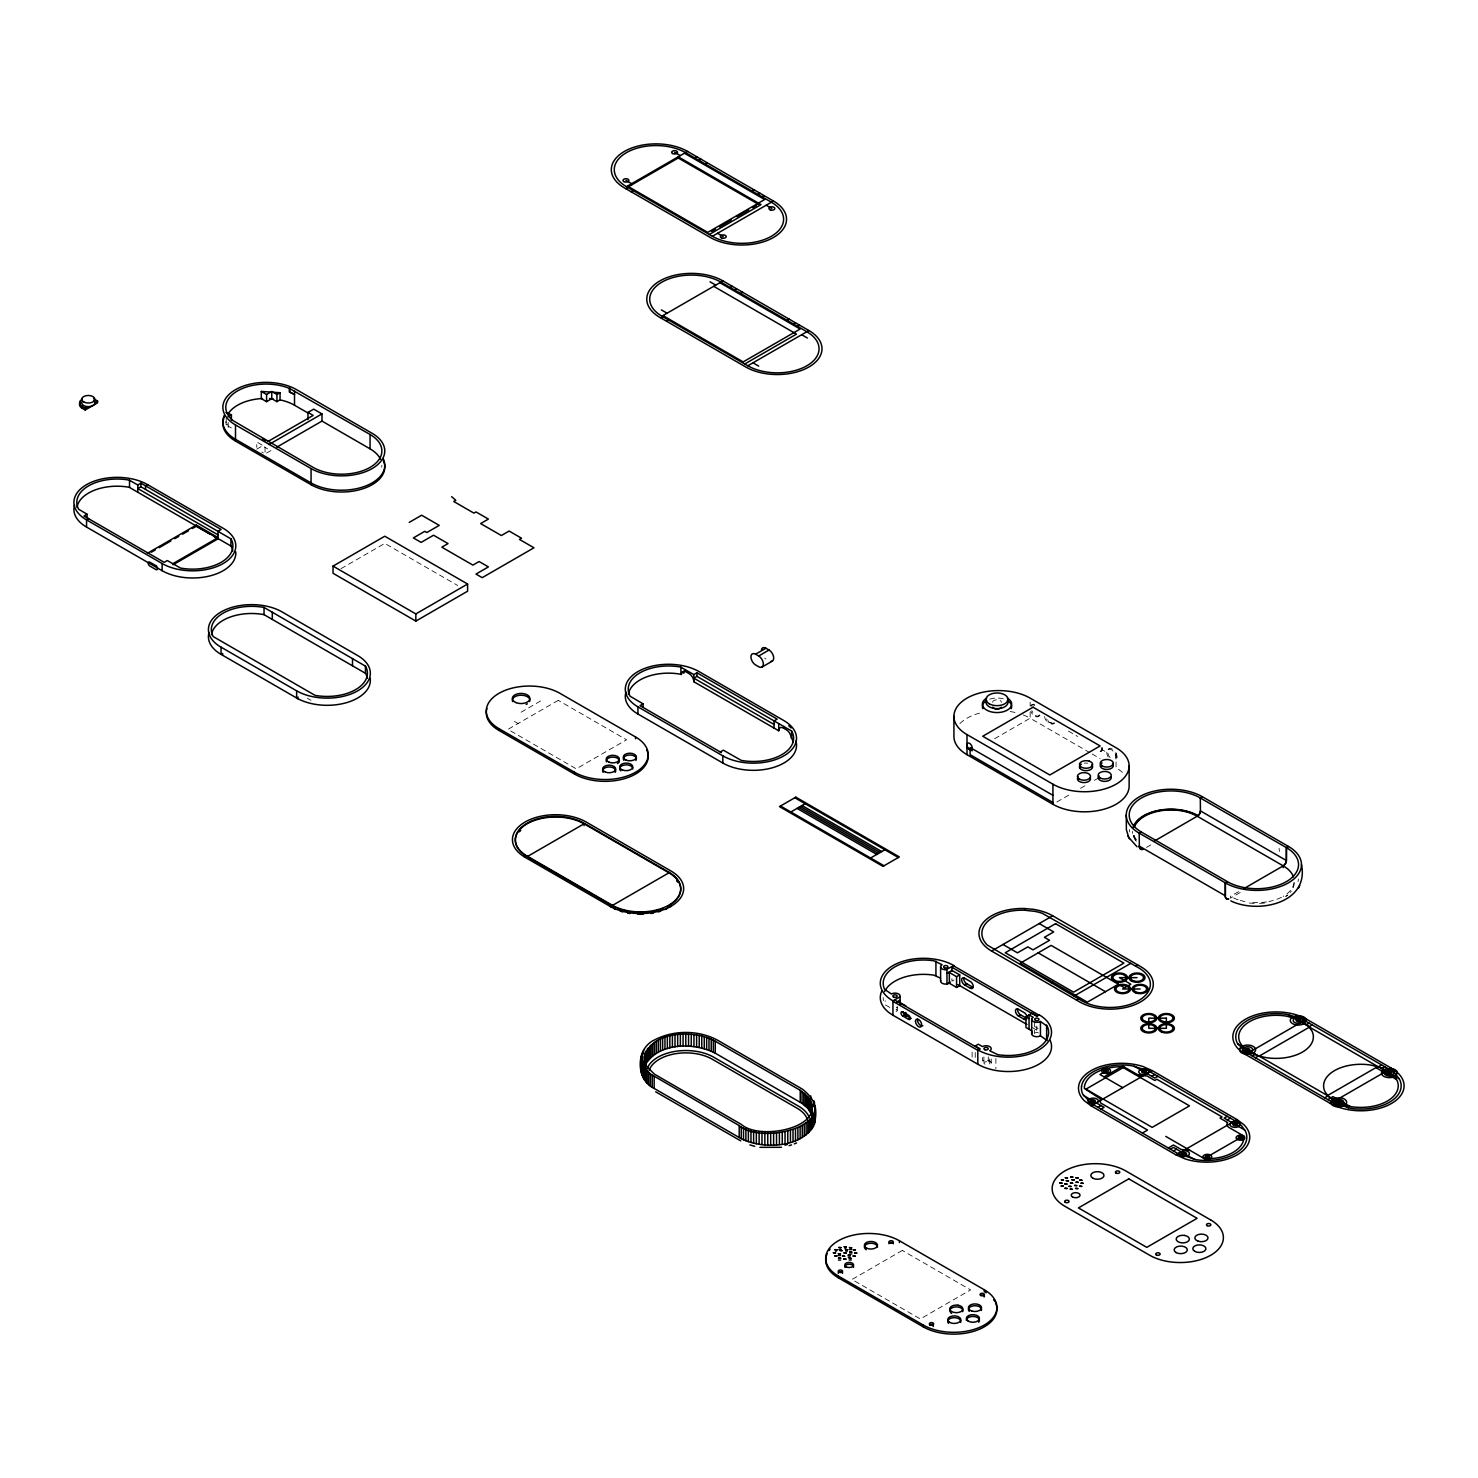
<?xml version="1.0" encoding="UTF-8"?>
<svg xmlns="http://www.w3.org/2000/svg" width="1478" height="1478" viewBox="0 0 1478 1478"><rect width="100%" height="100%" fill="white"/><g stroke="black" fill="none" stroke-linecap="round" stroke-linejoin="round"><path stroke-width="0.75" stroke-dasharray="5 3.75" d="M1298.46 879.114L1298.053 881.59M1285.417 896.573L1287.227 895.465M225.783 421.655L226.226 424.962L229.681 422.967M256.766 449.164L262.456 445.876L267.629 448.869M270.936 450.55L265.042 453.949L261.735 452.046M340.993 568.679L384.779 543.405L457.737 585.51M521.106 712.211L541.816 700.258M1031.515 705.154L1032.549 704.563M994.639 738.723L1030.148 718.216L1090.099 752.819M1038.092 716.571L1039.145 715.962M1044.632 716.534A4.397 2.531 60 0 0 1047.754 721.911L1051.893 723.111A4.397 2.531 60 0 0 1054.886 722.188M1047.754 721.911L1051.893 723.111M1053.057 723.924L1054.091 723.333M1102.606 748.81L1101.572 749.401L1106.745 752.394L1107.779 751.803M1100.667 751.415L1101.701 750.824M1108.112 749.383L1109.147 748.773M1116.056 757.771L1117.109 757.179M1056.862 801.981L1070.682 794.019M1080.547 788.31L1086.459 784.892M1094.367 780.347L1100.279 776.929M1146.485 847.411L1152.341 844.03M953.994 979.969L951.924 981.152L951.924 976.847M1240.208 892.509L1230.435 898.144L1230.435 896.352L1240.208 890.717M1032.161 1027.469L1036.817 1030.166L1038.886 1028.965L1034.933 1026.693M1264.54 903.021L1259.422 903.409M1254.249 903.409L1249.113 903.021M1068.446 731.111L1077.758 736.487M1092.094 753.965L1100.075 758.583M227.945 425.96L231.399 427.955M514.455 721.449L518.076 723.536M889.83 1007.46L885.193 1004.781L885.193 1000.68M307.332 698.207L311.027 700.332M1129.709 831.985L1129.284 829.509M1116.056 753.115L1116.056 767.803A44.654 25.773 0 0 1 1123.169 773.142M1036.817 1026.065L1036.817 1030.166M1034.618 1021.464L1034.618 1033.75M1030.148 702.142L1030.148 706.151M1030.148 712.193L1030.148 718.216A44.654 25.773 0 0 0 1020.91 714.114M995.895 1058.451L995.895 1068.686M991.221 1058.932L991.221 1063.033M989.706 1058.987L989.706 1065.121A5.118 2.956 0 0 0 989.706 1060.945A5.118 2.956 0 0 0 982.464 1060.945L982.464 1054.793M988.283 1056.881L988.283 1063.033M983.886 1056.881L983.886 1063.033M975.221 1052.447L975.221 1058.193M972.118 1052.096L972.118 1058.544M897.201 1006.352L897.201 1010.435M265.042 452.157L265.042 446.781L256.766 441.996L256.766 447.372M228.203 422.431L228.203 427.807M226.226 417.794L226.226 424.962M381.86 465.274A40.257 23.242 0 0 1 381.712 467.307M959.906 723.555A44.654 25.773 0 0 1 982.574 712.378M1010.139 711.528A44.654 25.773 0 0 1 1016.735 712.895M1108.112 756.976A6.596 3.806 60 0 1 1110.2 749.198A6.596 3.806 60 0 1 1115.908 759.064M1101.165 747.369A4.397 2.531 60 0 1 1098.468 751.193L1099.503 750.602A4.397 2.531 60 0 0 1102.496 749.679A4.397 2.531 60 0 0 1101.055 744.801M1110.107 757.789A6.596 3.806 60 0 1 1107.946 750.491A6.596 3.806 60 0 1 1112.435 749.106M1115.742 752.579A6.596 3.806 60 0 1 1115.742 760.191M1039.311 714.853A6.596 3.806 60 0 1 1035.413 716.534A6.596 3.806 60 0 1 1030.776 711.214M1030.776 705.837A6.596 3.806 60 0 1 1034.803 705.486M1053.851 722.779A4.397 2.531 60 0 1 1050.858 723.703M1048.789 721.319A4.397 2.531 60 0 1 1047.976 720.728M1047.237 719.934A4.397 2.531 60 0 1 1046.59 718.992M1039.884 715.278A6.596 3.806 60 0 1 1031.81 710.622M1031.348 706.262A6.596 3.806 60 0 1 1034.637 704.359M1084.335 763.184A6.596 3.806 0 0 1 1087.753 763.184M989.706 699.168A14.632 8.443 0 0 1 1004.338 699.168M992.625 702.309A4.397 2.531 0 0 1 997.022 699.778A4.397 2.531 0 0 1 1001.419 702.309M1294.081 882.532A37.338 21.56 0 0 1 1283.237 896.352M1281.444 897.312A37.338 21.56 0 0 1 1275.496 899.788M1273.352 900.453A37.338 21.56 0 0 1 1268.826 901.525M1266.498 901.931A37.338 21.56 0 0 1 1249.557 902.245M1244.827 901.525A37.338 21.56 0 0 1 1240.319 900.453M1238.176 899.788A37.338 21.56 0 0 1 1230.435 896.352M1294.155 882.902A37.338 21.56 0 0 1 1292.178 889.83M1291.329 891.16A37.338 21.56 0 0 1 1290.312 892.435M1287.874 894.892A37.338 21.56 0 0 1 1286.451 896.037M1135.566 840.225A37.338 21.56 0 0 1 1133.589 833.315M1136.434 839.763A37.338 21.56 0 0 1 1133.663 832.927M1136.434 841.204A38.446 22.207 0 0 1 1132.462 831.393M1135.751 839.837A38.059 21.967 0 0 1 1132.942 832.871M1279.708 851.365A6.596 3.806 60 0 1 1279.08 848.298M1035.265 1032.845A2.199 1.275 0 0 1 1038.369 1032.845M984.995 1064.123A2.199 1.275 0 0 1 984.403 1062.22A2.199 1.275 0 0 1 987.766 1062.22A2.199 1.275 0 0 1 987.193 1064.123M883.548 1000.624A40.257 23.242 0 0 1 883.197 997.595M896.315 1007.59A5.118 2.956 0 0 1 897.552 1007.885M896.093 1009.345A2.199 1.275 0 0 1 896.093 1011.543M765.937 658.985A6.596 3.806 60 0 1 764.736 658.098M558.241 700.35L507.933 729.393L576.254 768.837L626.561 739.794L558.241 700.35M902.301 1250.443L851.993 1279.505L920.314 1318.949L970.621 1289.888L902.301 1250.443"/><path stroke-width="1.5" d="M641.267 1056.622L643.54 1066.58L650.394 1073.989L739.203 1125.589C762.315 1145.783 846.469 1124.222 802.351 1089.12L717.292 1040.032C698.041 1029.907 673.469 1029.907 654.237 1040.069C635.577 1048.659 635.522 1079.79 654.163 1088.436L739.203 1137.524C764.643 1152.544 821.583 1147.187 815.339 1107.299M644.186 1056.733L646.311 1066.044L654.44 1074.173L741.235 1124.37C762.851 1143.288 841.555 1123.095 800.245 1090.302L715.26 1041.233C692.554 1028.189 641.895 1031.016 644.186 1065.86M972.173 747.85L971.84 749.143A3.658 2.106 60 0 1 970.27 749.623L969.586 749.346A3.658 2.106 60 0 1 967 744.857A3.658 2.106 60 0 1 969.586 743.36A3.658 2.106 60 0 1 972.173 747.85L972.173 750.842L967 747.85M225.931 412.454L231.399 414.801L231.399 420.177M838.488 1260.069L840.686 1260.069M841 1249.612L838.876 1249.612M899.954 1004.707L900.12 996.098A5.118 2.956 0 0 0 896.961 993.364A5.118 2.956 0 0 0 891.382 994.01L884.583 989.262A40.257 23.242 0 0 1 933.874 960.792L942.096 964.728A5.118 2.956 0 0 0 940.987 967.942A5.118 2.956 0 0 0 945.717 969.771L953.994 965.614A43.176 24.923 0 0 0 892.934 965.614A43.176 24.923 0 0 0 892.952 1000.865L892.934 1015.22L977.808 1064.234A43.195 24.941 0 0 0 1029.944 1068.188A43.195 24.941 0 0 0 1050.064 1040.142M849.444 1249.575L851.642 1249.575M849.647 1254.101L851.808 1253.935M1146.06 1072.104L1146.134 1071.809A2.199 1.275 0 0 0 1143.362 1070.571L1142.383 1070.903A2.199 1.275 0 0 0 1142.383 1072.695A2.199 1.275 0 0 0 1145.487 1072.695L1146.06 1072.123M642.025 1065.232L641.267 1071.938M811.607 1114.56L808.115 1108.611L802.055 1103.382L715.26 1053.186C693.533 1042.138 658.283 1042.101 644.888 1065.546L644.888 1053.592M1230.823 900.896C1257.723 914.106 1309.508 903.464 1301.49 864.63M1298.275 888.333L1298.903 887.169M1299.107 886.763L1299.753 885.562M838.359 1255.524L840.483 1255.524M848.132 1257.039L850.256 1257.039M849.129 1260.013L851.254 1260.013M1091.3 1100.482L1091.097 1100.759A2.199 1.275 0 0 0 1093.203 1102.348L1094.755 1101.978A2.199 1.275 0 0 0 1094.755 1100.186A2.199 1.275 0 0 0 1091.651 1100.186L1091.3 1100.445M1236.938 1124.998L1237.141 1124.721A2.199 1.275 0 0 0 1235.017 1123.132L1233.465 1123.502A2.199 1.275 0 0 0 1233.465 1125.294A2.199 1.275 0 0 0 1236.569 1125.294L1236.92 1125.017M1391.297 1073.619L1391.5 1073.324A2.199 1.275 0 0 0 1389.375 1071.735L1387.824 1072.104A2.199 1.275 0 0 0 1387.824 1073.896A2.199 1.275 0 0 0 1390.927 1073.896L1391.278 1073.638M685.312 670.162L684.462 671.178A6.115 4.656 34 0 0 683.944 673.118L683.242 672.952M1142.79 849.351A6.596 3.806 -60 0 1 1139.353 846.155L1139.187 833.149L1137.339 832.022A44.654 25.773 0 0 1 1139.353 796.79A44.654 25.773 0 0 1 1200.358 795.644L1202.316 796.697L1200.321 797.935L1200.413 810.886A4.397 2.531 -60 0 1 1198.122 815.69L1154.3 841.111M82.084 399.245A8.776 5.062 0 0 0 82.084 406.413L85.188 408.205L87.941 406.616M94.851 402.626L97.603 401.037L97.603 402.829L85.188 409.997L82.084 408.205A8.776 5.062 0 0 1 80.68 402.09M227.945 416.796L231.399 414.801M261.292 391.43L266.594 394.478L271.767 391.504L276.94 394.478L280.044 392.705L280.044 399.873L276.94 401.665L271.767 398.672L266.594 401.665L261.292 398.598L261.292 391.43L280.044 392.705M626.469 186.671L712.396 236.277A41.717 24.091 0 0 0 771.387 236.277A41.717 24.091 0 0 0 771.387 202.209L685.478 152.622A41.717 24.091 0 0 0 626.469 152.622A41.717 24.091 0 0 0 626.469 186.671L687.547 151.421L773.456 201.026A44.654 25.773 0 0 1 773.456 237.478A44.654 25.773 0 0 1 710.327 237.478L624.4 187.872A44.654 25.773 0 0 1 624.4 151.421A44.654 25.773 0 0 1 687.547 151.421M758.454 203.114L758.454 204.315L678.236 157.998L627.503 187.281L627.503 186.08L707.74 232.397L764.662 199.53L684.443 153.213M625.951 188.778L628.021 187.577M289.448 388.418L370.073 434.495A40.257 23.242 0 0 1 370.073 467.381A40.257 23.242 0 0 1 313.133 467.381L233.062 420.639A40.257 23.242 0 0 1 237.57 390.876A40.257 23.242 0 0 1 289.134 388.271L289.448 392.003L294.51 394.46L289.448 392.003M631.124 191.752L633.212 190.57M694.789 157.998L696.859 156.797M698.928 160.381L700.997 159.181M218.005 534.851L137.787 488.534L140.89 486.742L231.048 538.916A40.257 23.242 0 0 1 221.109 562.342A40.257 23.242 0 0 1 180.538 568.069L167.291 560.55L164.187 562.342L87.073 517.817L87.073 514.233L83.969 516.025L88.625 518.704L86.555 519.905L86.555 527.073L162.118 570.693A43.195 24.941 0 0 0 210.042 575.884A43.195 24.941 0 0 0 235.796 551.978M87.073 514.233L78.685 509.263A40.257 23.242 0 0 1 88.625 485.837A40.257 23.242 0 0 1 129.196 480.11L137.787 484.95L140.89 483.158L221.109 529.457L218.005 531.249L218.06 538.805L173.092 564.762M147.615 484.636L146.267 483.897A43.195 24.941 0 0 0 86.555 484.655A43.195 24.941 0 0 0 85.244 519.129L162.118 563.524A43.195 24.941 0 0 0 223.178 563.524A43.195 24.941 0 0 0 223.178 528.274L147.615 484.636L145.546 485.837L145.546 489.421M705.154 163.966L707.223 162.765M307.997 419.586L307.997 412.417L313.687 409.129L321.982 413.914L321.982 421.082L370.073 448.85A40.257 23.242 0 0 1 380.493 459.27M267.629 441.7L313.17 415.41L307.997 412.417M268.978 444.508L321.982 413.914M276.829 447.15L321.982 421.082M751.729 190.865L753.798 189.664M757.937 194.449L760.006 193.248M762.075 196.833L764.144 195.65M147.43 553.289L196.315 525.059L218.06 537.604L173.092 563.58M151.347 552.218L155.264 549.964M159.162 547.71L170.894 540.93M174.81 538.676L178.727 536.422M182.625 534.168L188.5 530.768M192.399 528.514L196.315 526.26L210.153 534.242M711.639 231.344L715.537 229.09M719.435 226.836L731.148 220.074M737.005 216.693L748.699 209.931M752.598 207.696L756.496 205.442M709.292 234.485L761.041 204.611L678.236 156.797L678.236 157.998M712.396 236.277L773.456 201.026M661.922 316.181L747.831 365.787A41.717 24.091 0 0 0 806.84 365.787A41.717 24.091 0 0 0 806.84 331.737L720.931 282.132A41.717 24.091 0 0 0 661.922 282.132A41.717 24.091 0 0 0 661.922 316.181L723.001 280.931L808.909 330.536A44.654 25.773 0 0 1 808.909 366.987A44.654 25.773 0 0 1 745.762 366.987L659.853 317.382A44.654 25.773 0 0 1 659.853 280.931A44.654 25.773 0 0 1 723.001 280.931M661.405 318.287L663.474 317.086M666.578 321.262L668.647 320.079M730.243 287.508L732.312 286.307M734.381 289.891L736.45 288.69M740.589 293.475L742.658 292.293M333.03 566.111L384.779 536.218L467.602 584.032L467.602 591.2L415.835 621.093L333.03 573.279L333.03 566.111L415.835 613.924L467.602 584.032M409.221 522.381L421.655 515.212L439.243 525.374L426.828 532.542L424.759 531.341L413.36 537.918L421.138 542.408L433.553 535.221L448.037 543.59L441.83 547.174L472.886 565.113L479.094 561.529L488.405 566.905L475.99 574.074L482.197 577.658L533.964 547.784L519.462 539.415L521.531 538.214L509.116 531.045L501.356 535.535L480.646 523.581L488.405 519.092L475.99 511.924L473.921 513.125L453.728 501.467L455.797 500.266L451.658 496.682M787.183 320.375L789.252 319.174M793.39 323.959L795.46 322.758M797.529 326.342L799.598 325.16M744.727 363.994L796.494 334.12L713.689 286.307M747.831 365.787L808.909 330.536M296.635 690.836A43.195 24.941 0 0 0 357.694 690.836A43.195 24.941 0 0 0 357.694 655.567L280.783 611.19A43.195 24.941 0 0 0 221.053 611.947A43.195 24.941 0 0 0 219.76 646.422L296.635 690.836L296.635 698.004L298.187 697.099M643.115 707.445L643.115 703.861L640.011 705.653L721.393 752.635M643.115 703.861L630.09 696.212A40.257 23.242 0 0 1 640.011 672.786A40.257 23.242 0 0 1 680.582 667.058L693.847 674.578L696.951 672.786L777.169 719.102L774.066 720.894L774.066 728.063M793.28 742.362A40.257 23.242 0 0 0 791.746 738.409L791.635 731.037L696.951 676.37L693.847 678.162L774.066 724.479M755.591 654.2L758.694 655.992A6.596 3.806 60 0 1 763.35 664.065A6.596 3.806 60 0 1 758.694 666.744L755.591 664.952A6.596 3.806 60 0 1 750.935 656.897A6.596 3.806 60 0 1 755.591 654.2L765.937 648.232L769.04 650.024A6.596 3.806 60 0 1 773.604 656.989A6.596 3.806 60 0 1 770.832 661.387M758.694 655.992L769.04 650.024M761.983 667.077L772.329 661.109M584.069 825.592L584.069 823.8L582.147 822.784A40.257 23.242 0 0 0 527.129 823.819A40.257 23.242 0 0 0 525.337 855.577L527.129 856.686L584.069 823.8L668.943 872.814A40.257 23.242 0 0 1 667.021 906.716M720.229 751.969L723.333 750.177L741.254 760.394A40.257 23.242 0 0 0 781.825 754.667A40.257 23.242 0 0 0 791.746 731.24M668.943 872.814L612.021 905.681L527.129 856.686M790.859 811.976L805.159 803.736M870.579 857.997L884.86 849.758M1200.413 797.991L1202.482 796.79L1288.41 846.395L1286.34 847.596L1198.418 796.901A41.717 24.091 0 0 0 1141.422 797.991A41.717 24.091 0 0 0 1139.556 830.895L1141.312 831.985L1139.187 833.149M892.934 1000.883L899.954 996.819M896.647 1002.324L899.954 1000.403L898.624 1001.77L905.866 1005.964M991.59 951.056L1052.669 915.787L1140.646 966.594A43.195 24.941 0 0 1 1140.646 1001.862A43.195 24.941 0 0 1 1079.587 1001.862L991.59 951.056A43.195 24.941 0 0 1 982.796 923.14A43.195 24.941 0 0 1 1024.956 908.545L1033.307 909.339A43.195 24.941 0 0 1 1052.669 915.787M959.702 974.889L951.924 970.399L946.973 973.263L949.338 972.487L956.58 976.681L959.702 974.889L959.702 985.641L956.58 987.433L949.338 983.258L945.717 984.108A5.118 2.956 0 0 1 940.765 980.394M950.28 982.113L946.973 984.015L946.973 969.679M902.762 1015.996L908.564 1019.34A2.494 1.441 60 0 0 910.319 1018.324A2.494 1.441 60 0 0 908.564 1015.275L902.762 1011.931A2.494 1.441 60 0 0 901.007 1012.947A2.494 1.441 60 0 0 902.762 1015.996L904.832 1014.813L910.633 1018.157A2.494 1.441 60 0 0 911.076 1018.342M964.561 984.865L970.362 988.209A4.101 2.365 60 0 0 973.245 986.528A4.101 2.365 60 0 0 970.362 981.521L964.561 978.177A4.101 2.365 60 0 0 961.661 979.84A4.101 2.365 60 0 0 964.561 984.865L966.63 983.664L972.432 987.008A4.101 2.365 60 0 0 973.171 987.341M908.564 1019.34L910.633 1018.157M970.362 988.209L972.432 987.008M1051.468 983.24L1053.02 982.334M1018.379 1015.94L1020.448 1014.739L1026.249 1018.083L1024.18 1019.284L1018.379 1015.94A4.101 2.365 60 0 1 1015.478 1010.915A4.101 2.365 60 0 1 1018.379 1009.252L1024.18 1012.596A4.101 2.365 60 0 1 1027.081 1017.621M1244.125 888.463L1283.237 865.868A4.397 2.623 -58.3 0 0 1286.433 860.565L1286.433 847.651L1288.576 846.488L1290.405 847.633A44.654 25.773 0 0 1 1288.41 882.846A44.654 25.773 0 0 1 1227.387 884.01L1139.353 833.241L1141.422 832.059L1229.326 882.736A41.717 24.091 0 0 0 1286.34 881.645A41.717 24.091 0 0 0 1288.206 848.741L1286.433 847.651L1286.34 860.492A4.397 2.531 -60 0 1 1283.237 865.868L1283.237 867.678M1031.81 1030.868L1025.935 1027.469L1025.935 1016.716L1032.161 1013.132L1036.817 1015.829L1038.886 1014.629A43.195 24.941 0 0 1 1038.886 1049.879A43.195 24.941 0 0 1 977.808 1049.879L977.808 1064.234M977.808 1049.879L979.877 1048.696L975.221 1045.999L978.325 1044.207L982.464 1046.59A5.118 2.956 0 0 1 989.706 1046.59A5.118 2.956 0 0 1 989.706 1050.784L997.927 1054.701A40.257 23.242 0 0 0 1047.237 1026.231L1040.438 1021.501A5.118 2.956 0 0 1 1033.196 1021.501A5.118 2.956 0 0 1 1033.196 1017.307L1029.039 1014.924L1029.039 1029.261M1073.878 996.172L1130.818 963.305M1076.464 1000.07L1078.534 998.869M1135.474 966.002L1137.543 964.801M1118.403 984.219L1087.346 1002.158L1020.06 963.305L1051.117 945.384L1124.61 987.803M1106.154 1070.903L1099.946 1074.488L1122.707 1087.642M1104.084 1076.889L1122.707 1066.118L1141.349 1076.889M1091.133 1105.858L1152.212 1070.608L1237.086 1119.603L1243.959 1124.776A43.195 24.941 0 0 1 1237.086 1154.872A43.195 24.941 0 0 1 1184.968 1158.826L1176.026 1154.872L1091.133 1105.858L1084.279 1100.704A43.176 24.923 0 0 1 1091.152 1070.608A43.176 24.923 0 0 1 1143.27 1066.636L1152.212 1070.608M1097.877 1107.355L1100.981 1105.562M1151.695 1076.28L1154.798 1074.488M1100.981 1109.147L1104.084 1107.355L1083.411 1095.42M1157.902 1076.28L1154.798 1078.072L1134.125 1066.137M1245.492 1054.479L1306.57 1019.21L1391.445 1068.225L1398.317 1073.379A43.195 24.941 0 0 1 1391.445 1103.475A43.195 24.941 0 0 1 1339.327 1107.447L1330.385 1103.475L1245.492 1054.479L1238.638 1049.306A43.176 24.923 0 0 1 1245.511 1019.21A43.176 24.923 0 0 1 1297.629 1015.257L1306.57 1019.21M1252.217 1055.976L1255.339 1054.184M1306.053 1024.882L1309.157 1023.09M1255.339 1057.768L1258.443 1055.976L1237.77 1044.041M1312.261 1024.882L1309.157 1026.674L1288.483 1014.758M1142.383 1133.053L1147.556 1130.06L1100.537 1102.921L1100.186 1098.764L1084.353 1088.436A37.338 21.56 0 0 1 1101.424 1070.127L1108.463 1068.077A37.338 21.56 0 0 1 1120.047 1066.71L1123.982 1066.857M1168.267 1148L1173.44 1145.007L1181.125 1149.441L1189.993 1150.383M1170.336 1149.2L1173.44 1147.408L1194.113 1159.343M1227.257 1116.315L1224.153 1118.125L1244.827 1130.06M1173.44 1150.993L1176.543 1149.2M1227.257 1119.918L1230.361 1118.125M1176.026 1154.872L1237.086 1119.603M1204.256 1158.623L1243.589 1135.898L1243.478 1140.462A37.338 21.56 0 0 1 1212.126 1158.549L1204.256 1158.623L1165.773 1136.397M1324.676 1097.803L1327.798 1096.011L1348.453 1107.946M1381.616 1064.936L1376.443 1067.929L1396.359 1079.42M1327.798 1099.595L1332.971 1096.602L1349.784 1106.32M1381.616 1068.52L1384.72 1066.728M1330.385 1103.475L1391.445 1068.225M845.804 1251.109L847.356 1251.109M794.314 1143.88L796.568 1142.956M789.104 1145.653L791.506 1144.914M844.714 1248.134L845.822 1248.134M835.421 1251.109L836.53 1251.109M781.474 1147.316L759.914 1147.316M262.53 398.506L259.038 398.764A40.257 23.242 0 0 0 228.203 413.711M1136.988 977.642L1119.437 977.642L1130.818 984.219L1122.541 989.004L1140.111 989.004M269.55 398.506L273.024 398.764M940.544 978.177L933.874 975.147A40.257 23.242 0 0 0 884.583 991.572M232.748 551.054A40.257 23.242 0 0 0 231.048 546.084L129.196 487.278A40.257 23.242 0 0 0 76.985 507.416M791.746 738.409L791.136 737.928A6.596 3.806 60 0 0 786.481 729.855L783.377 728.063A6.596 3.806 60 0 0 778.721 730.76L693.847 681.746A6.596 3.806 60 0 0 689.173 673.672L686.069 671.88A6.596 3.806 60 0 0 681.413 674.578L680.582 674.227A40.257 23.242 0 0 0 628.372 694.364M264.045 607.476L263.712 607.403A40.257 23.242 0 0 0 223.141 613.148A40.257 23.242 0 0 0 213.202 636.575L315.054 695.362A40.257 23.242 0 0 0 355.625 689.635A40.257 23.242 0 0 0 365.565 666.208L264.045 607.476L264.045 614.645L365.565 673.377A40.257 23.242 0 0 1 367.265 678.347M264.045 614.645L263.712 614.571A40.257 23.242 0 0 0 211.502 634.709M279.804 399.817L283.055 400.593A40.257 23.242 0 0 1 294.51 405.212L307.941 412.972M754.759 1146.3L749.882 1144.914M1138.245 1075.079L1147.113 1076.021L1154.798 1080.473L1156.868 1079.273L1222.084 1116.925L1220.015 1118.125L1227.645 1122.523A8.055 4.656 0 0 0 1227.11 1125.257L1227.294 1125.7A8.055 4.656 0 0 0 1229.326 1127.677L1243.589 1135.898M674.615 152.308L680.305 155.596M766.214 205.202L771.904 208.49M625.951 180.408L631.642 183.697L631.642 184.879M717.569 233.302L723.259 236.572M719.897 282.723L800.115 329.04L743.175 361.907L662.957 315.59M710.05 281.818L715.758 285.106M801.667 334.712L807.357 338M661.405 309.918L667.095 313.207M753.023 362.812L758.713 366.101M1286.34 860.492L1200.413 810.886A4.397 2.457 -61.6 0 1 1198.085 815.671A38.446 22.207 0 0 0 1159.731 810.147A38.446 22.207 0 0 0 1133.201 827.052M967 734.584L1052.927 784.19A44.654 25.773 0 0 0 1116.056 784.19A44.654 25.773 0 0 0 1116.056 747.739L1030.148 698.133A44.654 25.773 0 0 0 967 698.133A44.654 25.773 0 0 0 967 734.584L967 754.667L1052.927 804.272A44.654 25.773 0 0 0 1101.572 809.852A44.654 25.773 0 0 0 1129.137 786.037L1129.137 765.955M1052.927 795.312L970.104 747.499L970.104 754.667L1052.927 802.48M1139.353 846.155L1225.262 895.76A6.596 3.677 -61.6 0 0 1228.772 898.994A6.596 3.806 -60 0 1 1225.262 895.76L1225.262 882.846L1227.331 881.645L1225.428 882.939L1225.428 895.853M1378.512 1066.728L1399.186 1078.663M262.456 438.707L265.911 440.703M235.501 424.943L311.064 468.563A43.195 24.941 0 0 0 372.142 468.563A43.195 24.941 0 0 0 372.142 433.313L296.579 389.675A43.195 24.941 0 0 0 235.501 389.675A43.195 24.941 0 0 0 235.501 424.943L235.501 441.072L311.064 484.71A43.195 24.941 0 0 0 363.2 488.664A43.195 24.941 0 0 0 383.319 460.619M1039.2 923.565L1053.703 931.934L1044.392 937.311L1049.565 940.304L1032.993 949.855L1027.82 946.881L1017.474 952.848L1002.971 944.479M637.942 706.854L722.816 755.849A43.195 24.941 0 0 0 783.894 755.849A43.195 24.941 0 0 0 783.894 720.599L699.02 671.585A43.195 24.941 0 0 0 637.942 671.585A43.195 24.941 0 0 0 637.942 706.854L637.942 714.022L722.816 763.017A43.195 24.941 0 0 0 773.308 767.507A43.195 24.941 0 0 0 795.885 741.069M794.794 797.75L898.31 857.517M802.037 805.528L881.756 851.55M800.392 806.489L880.094 852.492M97.603 401.037L94.5 399.245A8.776 5.062 0 0 0 93.631 398.801M798.73 807.431L878.431 853.453M797.067 808.392L876.787 854.413M1038.166 952.848L1105.452 991.701M780.513 806.009L884.029 865.775M498.917 728.617L574.48 772.237A43.195 24.941 0 0 0 635.558 772.237A43.195 24.941 0 0 0 635.558 736.986L559.996 693.348A43.195 24.941 0 0 0 498.917 693.348A43.195 24.941 0 0 0 498.917 728.617L498.917 730.409L574.48 774.029A43.195 24.941 0 0 0 626.617 778.001A43.195 24.941 0 0 0 646.736 749.956M214.107 536.532L218.06 538.805M1025.935 1016.716L1029.039 1018.508M957.855 984.57L1026.933 1024.457M1032.383 1032.272A5.118 2.956 0 0 0 1033.695 1036.096A5.118 2.956 0 0 0 1040.438 1035.838L1047.237 1040.586M209.063 632.418A43.195 24.941 0 0 0 221.053 654.366L298.187 698.891M525.023 857.258L612.021 907.474L612.021 905.681A40.257 23.242 0 0 0 615.975 907.695M655.696 1091.799L740.7 1140.868M899.418 1240.763L984.293 1289.777A43.195 24.941 0 0 1 984.293 1325.027A43.195 24.941 0 0 1 923.214 1325.027L838.34 1276.031A43.176 24.923 0 0 1 838.34 1240.763A43.176 24.923 0 0 1 899.4 1240.763L899.418 1242.555M827.163 1253.75A43.176 24.923 0 0 0 838.359 1277.805L923.214 1326.838A43.195 24.941 0 0 0 975.351 1330.791A43.195 24.941 0 0 0 995.47 1302.746M1137.025 846.746L1128.841 837.564M788.735 725.716L791.099 727.952M1126.273 815.025L1126.365 829.62L1128.638 837.158M1128.01 835.957L1129.469 838.747M949.985 1311.67L949.763 1310.69A6.596 3.806 0 0 1 956.34 1306.885L958.04 1307.014A6.596 3.806 0 0 1 962.714 1311.67M815.246 1117.571L815.339 1119.252M1080.141 766.084L1080.141 768.468M1052.927 784.19L1052.927 804.272M1046.609 1025.067L1046.609 1039.403M1040.438 1021.501L1040.438 1035.838M1031.681 1019.414L1031.681 1033.75M984.293 1289.777L984.293 1291.569A43.195 24.941 0 0 1 986.232 1292.751M956.58 976.681L956.58 987.433M953.92 716.35L953.92 736.432A44.654 25.773 0 0 0 967 754.667M951.924 966.815L951.924 971.249M949.338 972.487L949.338 983.258M940.599 966.815L940.599 981.152M935.925 961.162L935.925 975.498M923.214 1325.027L923.214 1326.838M905.866 1012.412L905.866 1016.716M838.34 1276.031L838.34 1277.823M815.246 1105.618L814.969 1122.615M814.489 1102.274L814.489 1106.265M814.489 1112.343L814.489 1124.296M813.824 1100.63L813.824 1106.616M813.824 1113.969L813.824 1125.922M812.974 1115.594L812.974 1127.548M812.327 1105.729L812.327 1111.715M812.05 1104.158L812.05 1116.112M811.939 1117.165L811.939 1129.118M811.607 1102.606L811.607 1115.982M810.997 1101.073L810.997 1113.026M810.738 1095.9L810.738 1099.891M810.738 1118.698L810.738 1130.652M810.203 1099.558L810.203 1111.511M809.242 1098.08L809.242 1110.033M809.353 1120.195L809.353 1132.148M808.115 1096.658L808.115 1108.611M807.819 1121.636L807.819 1133.571M806.822 1095.253L806.822 1107.207M806.12 1123.003L806.12 1134.956M805.381 1093.923L805.381 1105.877M804.254 1124.296L804.254 1136.249M803.792 1092.648L803.792 1104.602M802.055 1091.429L802.055 1103.382M802.258 1125.534L802.258 1137.487M800.245 1090.302L800.245 1102.255M800.134 1126.679L800.134 1138.633M797.88 1127.751L797.88 1139.704M795.497 1128.73L795.497 1140.683M793.021 1129.635L793.021 1141.589M790.434 1130.43L790.434 1142.383M787.774 1131.113L787.774 1143.067M785.04 1131.723L785.04 1143.676M782.25 1132.203L782.25 1144.157M779.405 1132.591L779.405 1144.545M778.721 723.573L778.721 730.76M776.523 1132.869L776.523 1144.822M773.622 1133.035L773.622 1144.988M770.685 1133.09L770.685 1145.044M767.766 1133.035L767.766 1144.988M764.865 1132.869L764.865 1144.822M761.983 1132.591L761.983 1144.545M759.138 1132.203L759.138 1144.157M756.348 1131.723L756.348 1143.676M753.614 1131.113L753.614 1143.067M750.953 1130.43L750.953 1142.383M748.367 1129.635L748.367 1141.589M745.891 1128.73L745.891 1140.683M743.508 1127.751L743.508 1139.704M741.254 1126.679L741.254 1138.633M739.203 1125.589L739.203 1137.524M722.816 755.849L722.816 763.017M715.26 1041.233L715.26 1053.186M713.32 1040.198L713.32 1052.151M711.214 1039.182L711.214 1051.135M708.997 1038.277L708.997 1050.23M706.669 1037.445L706.669 1049.398M704.267 1036.688L704.267 1048.641M701.773 1036.041L701.773 1047.994M699.223 1035.487L699.223 1047.44M696.951 672.786L696.951 676.37M696.618 1035.025L696.618 1046.978M693.958 1034.674L693.958 1046.627M693.847 674.578L693.847 681.746M691.261 1034.415L691.261 1046.369M688.545 1034.267L688.545 1046.221M685.81 1034.212L685.81 1046.165M683.076 1034.267L683.076 1046.221M680.915 667.114L680.915 674.282M680.36 1034.415L680.36 1046.369M677.681 1034.674L677.681 1046.627M675.021 1035.025L675.021 1046.978M672.398 1035.487L672.398 1047.44M669.848 1036.041L669.848 1047.994M667.354 1036.688L667.354 1048.641M664.952 1037.445L664.952 1049.398M662.624 1038.277L662.624 1050.23M660.407 1039.182L660.407 1051.135M658.301 1040.198L658.301 1052.151M656.306 1041.269L656.306 1053.223M654.44 1042.415L654.44 1054.368M654.163 1076.483L654.163 1088.436M652.703 1043.634L652.703 1055.588M652.241 1075.3L652.241 1087.254M651.114 1044.909L651.114 1056.862M650.394 1073.989L650.394 1085.942M649.673 1046.258L649.673 1058.211M648.694 1072.622L648.694 1084.575M648.399 1047.643L648.399 1059.597M647.272 1049.084L647.272 1061.038M647.142 1071.18L647.142 1083.134M646.311 1050.562L646.311 1062.516M645.775 1069.702L645.775 1081.656M645.516 1052.059L645.516 1064.012M645.516 1064.53L645.516 1068.52M644.445 1055.163L644.445 1065.435M644.556 1068.169L644.556 1080.122M643.54 1050.008L643.54 1053.999M643.54 1066.58L643.54 1078.534M642.69 1064.973L642.69 1076.926M642.025 1053.278L642.025 1075.282M641.544 1054.941L641.544 1073.619M635.558 736.986L635.558 738.778M574.48 772.237L574.48 774.029M415.835 613.924L415.835 621.093M370.073 434.495L370.073 448.85M365.435 666.024L365.435 673.192M352.521 658.56L352.521 665.728M311.064 468.563L311.064 484.71M294.51 390.876L294.51 405.212M289.854 388.178L289.854 391.781M276.94 394.478L276.94 401.665M272.303 612.243L272.303 619.411M271.767 391.504L271.767 398.672M266.594 394.478L266.594 401.665M230.938 538.713L230.938 545.881M222.624 653.479L222.624 655.271M221.053 647.198L221.053 654.366M196.315 525.059L196.315 526.26M162.118 563.524L162.118 570.693M140.89 483.158L140.89 486.742M137.787 484.95L137.787 492.119M129.528 480.184L129.528 487.334M85.188 408.205L85.188 409.997M82.084 406.413L82.084 408.205M383.319 458.827A43.195 24.941 0 0 1 363.2 486.872A43.195 24.941 0 0 1 311.064 482.918L235.501 439.28A43.195 24.941 0 0 1 223.012 423.835L222.845 421.655A43.195 24.941 0 0 1 224.323 415.207M86.555 527.073A43.195 24.941 0 0 1 74.565 505.106M370.184 678.199A43.195 24.941 0 0 1 345.409 702.974A43.195 24.941 0 0 1 296.635 698.004M783.894 727.767A6.596 3.713 61.1 0 1 784.061 726.474M637.942 714.022A43.195 24.941 0 0 1 625.951 692.055M525.337 857.351A40.257 23.242 0 0 1 523.655 856.187M519.499 831.763A40.257 23.242 0 0 1 520.736 830.414M662.846 908.582A40.257 23.242 0 0 1 660.611 909.376M658.283 910.097A40.257 23.242 0 0 1 653.424 911.261M650.893 911.704A40.257 23.242 0 0 1 630.053 911.704M627.54 911.261A40.257 23.242 0 0 1 622.681 910.097M620.354 909.376A40.257 23.242 0 0 1 618.118 908.582M609.989 906.291A43.176 24.923 0 0 0 671.012 906.273A43.176 24.923 0 0 0 671.049 871.041L586.101 821.99A43.176 24.923 0 0 0 525.078 822.027A43.176 24.923 0 0 0 525.041 857.24M670.753 906.365A40.257 23.242 0 0 1 668.943 907.474M667.021 908.508A40.257 23.242 0 0 1 664.989 909.487M660.611 911.169A40.257 23.242 0 0 1 658.283 911.889M653.424 913.053A40.257 23.242 0 0 1 650.893 913.496M643.115 914.235A40.257 23.242 0 0 1 637.849 914.235M630.053 913.496A40.257 23.242 0 0 1 627.54 913.053M622.681 911.889A40.257 23.242 0 0 1 620.354 911.169M615.975 909.487A40.257 23.242 0 0 1 613.943 908.508M676.591 880.759A40.257 23.242 0 0 1 677.681 882.144M787.201 1144.563A37.338 21.56 0 0 1 784.984 1145.154M807.709 1120.62A37.338 21.56 0 0 0 797.085 1108.204L712.211 1059.19A37.338 21.56 0 0 0 674.984 1053.814A37.338 21.56 0 0 0 649.193 1070.238M809.445 1117.922A39.518 22.817 0 0 0 798.656 1106.246L713.726 1057.213A39.518 22.817 0 0 0 674.319 1051.523A39.518 22.817 0 0 0 647.05 1068.908M1007.368 698.133A14.632 8.443 0 0 1 1007.368 710.087A14.632 8.443 0 0 1 986.676 710.087A14.632 8.443 0 0 1 986.676 698.133M1090.339 777.816A6.596 3.806 0 0 1 1083.115 782.583A6.596 3.806 0 0 1 1078.275 776.911M1111.05 776.634A6.596 3.806 0 0 1 1103.826 781.382A6.596 3.806 0 0 1 1098.967 775.71M1112.454 763.756A6.596 3.806 0 0 1 1107.613 769.428A6.596 3.806 0 0 1 1100.389 764.68M1101.036 763.756A6.596 3.806 0 0 1 1102.089 762.962M1091.743 764.957A6.596 3.806 0 0 1 1089.341 770.149A6.596 3.806 0 0 1 1080.344 768.763L1079.679 767.839A6.596 3.806 0 0 1 1079.679 765.863M1080.344 764.957A6.596 3.806 0 0 1 1081.397 764.163M982.888 708.683A14.632 8.443 0 0 1 986.676 700.517M1007.368 700.517A14.632 8.443 0 0 1 1011.174 708.683M1001.271 707.149A4.397 2.531 0 0 1 997.022 709.034A4.397 2.531 0 0 1 992.791 707.149M1007.626 700.664A10.974 6.337 0 0 1 997.022 708.646A10.974 6.337 0 0 1 986.417 700.664M1134.31 827.31A37.338 21.56 0 0 1 1160.082 810.886A37.338 21.56 0 0 1 1197.309 816.281L1283.237 865.868A37.338 21.56 0 0 1 1293.453 876.916M1133.589 827.144A38.059 21.967 0 0 1 1159.86 810.406A38.059 21.967 0 0 1 1197.808 815.893M1142.734 849.333A6.596 3.917 -58.3 0 1 1139.187 846.063M81.937 401.85A6.596 3.806 0 0 0 87.424 406.598L88.292 406.635A6.596 3.806 0 0 0 94.888 402.829L94.832 402.33A6.596 3.806 0 0 0 94.001 400.926M980.671 1295.449A2.199 1.275 0 0 0 984.348 1294.876A2.199 1.275 0 0 0 981.651 1293.324A2.199 1.275 0 0 0 980.671 1295.449A2.199 1.275 0 0 1 983.554 1295.338A2.199 1.275 0 0 1 984.126 1296.982M866.293 1249.741A6.596 3.806 0 0 1 865.24 1248.947M864.575 1248.023A6.596 3.806 0 0 1 870.08 1243.275A6.596 3.806 0 0 1 877.526 1247.044M844.973 1267.422A4.397 2.531 0 0 1 849.203 1264.226A4.397 2.531 0 0 1 853.453 1267.422M838.285 1273.371A2.199 1.275 0 0 1 840.409 1271.782A2.199 1.275 0 0 1 842.534 1273.371M828.992 1250.647A43.176 24.923 0 0 1 830.156 1249.169M993.659 1299.661A43.195 24.941 0 0 1 994.657 1301.176M888.925 1243.755A2.199 1.275 0 0 1 891.123 1242.499A2.199 1.275 0 0 1 893.322 1243.755M948.562 1323.346A6.596 3.806 0 0 1 953.421 1317.674A6.596 3.806 0 0 1 960.645 1322.44M969.272 1311.392A6.596 3.806 0 0 1 974.113 1305.721A6.596 3.806 0 0 1 981.337 1310.487M979.267 1321.24A6.596 3.806 0 0 1 978.602 1322.163M966.316 1320.26A6.596 3.806 0 0 1 972.912 1316.455A6.596 3.806 0 0 1 979.489 1320.26M951.684 1313.388A6.596 3.806 0 0 1 950.631 1312.593M933.394 1326.265A2.199 1.275 0 0 1 933.061 1326.523M929.607 1325.009A2.199 1.275 0 0 1 933.394 1325.009M904.832 1014.813A2.494 1.441 60 0 1 903.076 1011.765M892.952 1015.22A43.176 24.923 0 0 1 881.756 991.147M922.863 1025.714A4.397 2.531 60 0 1 919.113 1024.125A4.397 2.531 60 0 1 917.672 1019.247M1026.693 1019.063A4.101 2.365 60 0 1 1024.18 1019.284M1020.448 1014.739A4.101 2.365 60 0 1 1017.658 1008.92M966.63 983.664A4.101 2.365 60 0 1 963.822 977.845M761.429 649.618A6.596 3.806 60 0 1 765.937 648.232M235.501 441.072A43.195 24.941 0 0 1 224.323 416.999M620.852 770.832A6.596 3.806 0 0 1 619.873 769.632M619.688 768.985A6.596 3.806 0 0 1 626.247 764.847A6.596 3.806 0 0 1 632.806 768.985M606.423 761.872A6.596 3.806 0 0 1 612.779 757.087A6.596 3.806 0 0 1 619.153 761.872M618.765 762.5A6.596 3.806 0 0 1 617.434 763.572M636.224 759.784A6.596 3.806 0 0 1 635.836 760.394M623.901 760.394A6.596 3.806 0 0 1 628.723 755.055A6.596 3.806 0 0 1 636.427 759.119M498.917 730.409A43.195 24.941 0 0 1 486.927 708.442M615.532 771.738A6.596 3.806 0 0 1 615.125 772.347M603.19 772.347A6.596 3.806 0 0 1 608.012 767.008A6.596 3.806 0 0 1 615.716 771.073M512.626 701.57A8.776 5.062 0 0 1 521.106 695.196A8.776 5.062 0 0 1 529.586 701.57M527.313 703.842A8.776 5.062 0 0 1 526.15 704.415M1081.508 1086.718L1081.416 1088.233A40.257 23.242 0 0 0 1082.783 1094.256L1091.411 1103.567L1178.095 1153.671L1196.145 1159.694A40.257 23.242 0 0 0 1206.565 1160.489L1209.189 1160.433A40.257 23.242 0 0 0 1246.73 1138.762L1246.822 1137.247A40.257 23.242 0 0 0 1245.437 1131.224L1241.428 1125.626L1235.017 1120.804L1148.221 1070.756L1132.093 1065.786A40.257 23.242 0 0 0 1121.673 1064.991L1119.049 1065.047A40.257 23.242 0 0 0 1081.508 1086.718M833.389 1252.734L835.55 1252.901L833.389 1252.734M834.922 1249.686L837.084 1249.852L834.922 1249.686M834.719 1255.82L836.881 1255.986L834.719 1255.82M838.876 1247.487L841.037 1247.654L838.876 1247.487M838.359 1253.732L840.52 1253.898L838.359 1253.732M839.874 1250.48L842.035 1250.628L839.874 1250.48M838.525 1258.111L840.686 1258.277L838.525 1258.111M844.215 1246.73L846.358 1246.896L844.215 1246.73M842.497 1256.115L844.659 1256.282L842.497 1256.115M844.012 1252.864L846.155 1253.03L844.012 1252.864M845.508 1249.594L847.67 1249.76L845.508 1249.594M843.809 1258.979L845.952 1259.145L843.809 1258.979M849.481 1247.617L851.642 1247.783L849.481 1247.617M848.132 1255.247L850.293 1255.413L848.243 1255.081M849.647 1251.977L851.808 1252.143L849.647 1251.977M849.129 1258.221L851.291 1258.388L849.24 1258.074M853.305 1249.889L855.448 1250.055L853.397 1249.741M853.102 1256.023L855.245 1256.189L853.102 1256.023M854.617 1252.975L856.778 1253.141L854.617 1252.975M1059.855 1182.954L1061.998 1183.102L1059.855 1182.954M1061.37 1179.906L1063.532 1180.054L1061.481 1179.74M1061.167 1186.021L1063.329 1186.187L1061.167 1186.021M1065.324 1177.707L1067.485 1177.855L1065.324 1177.707M1064.825 1183.933L1066.968 1184.1L1064.825 1183.933M1066.322 1180.682L1068.483 1180.848L1066.322 1180.682M1064.973 1188.312L1067.134 1188.478L1064.973 1188.312M1070.663 1176.931L1072.825 1177.098L1070.663 1176.931M1088.27 1100.316L1088.085 1101.092A5.118 2.956 0 0 0 1091.891 1103.937L1096.842 1103.179L1098.339 1101.092A5.118 2.956 0 0 0 1095.18 1098.357A5.118 2.956 0 0 0 1089.582 1098.985L1088.27 1100.316M1068.945 1186.317L1071.107 1186.483L1068.945 1186.317M1070.46 1183.065L1072.622 1183.231L1070.46 1183.065M1071.975 1179.813L1074.136 1179.961L1071.975 1179.813M1070.257 1189.18L1072.418 1189.347L1070.257 1189.18M1075.947 1177.818L1078.109 1177.984L1075.947 1177.818M1074.598 1185.448L1076.741 1185.615L1074.598 1185.448M1076.113 1182.197L1078.256 1182.363L1076.113 1182.197M1075.596 1188.423L1077.758 1188.589L1075.596 1188.423M1079.753 1180.109L1081.914 1180.257L1079.753 1180.109M1079.55 1186.224L1081.711 1186.391L1079.55 1186.224M1081.065 1183.176L1083.226 1183.342L1081.065 1183.176M1149.053 1071.809L1147.556 1073.896L1143.935 1074.765A5.118 2.956 0 0 1 1139.205 1072.936A5.118 2.956 0 0 1 1140.314 1069.702L1143.935 1068.834A5.118 2.956 0 0 1 1148.886 1071.033L1149.053 1071.809M1179.352 1152.914L1179.352 1154.447A5.118 2.956 0 0 0 1184.303 1156.627L1187.924 1155.759A5.118 2.956 0 0 0 1189.033 1152.544A5.118 2.956 0 0 0 1184.303 1150.715L1179.352 1152.914M1182.178 1153.376L1182.104 1153.671A2.199 1.275 0 0 0 1184.876 1154.909L1185.855 1154.577A2.199 1.275 0 0 0 1185.855 1152.785A2.199 1.275 0 0 0 1182.751 1152.785L1182.178 1153.339M1239.783 1048.493L1239.783 1050.895A8.055 4.656 0 0 0 1243.534 1053.722L1249.649 1054.184L1253.252 1052.983A8.055 4.656 0 0 0 1255.616 1049.694L1255.339 1048.493A8.055 4.656 0 0 0 1243.534 1045.667L1239.783 1048.493M1242.61 1048.918L1242.444 1049.694A5.118 2.956 0 0 0 1246.25 1052.558L1251.182 1051.782L1252.697 1049.694A5.118 2.956 0 0 0 1249.52 1046.96A5.118 2.956 0 0 0 1243.94 1047.606L1242.61 1048.918M1230.084 1123.631L1229.899 1124.389A5.118 2.956 0 0 0 1233.058 1127.123A5.118 2.956 0 0 0 1238.656 1126.476L1240.153 1124.389A5.118 2.956 0 0 0 1236.347 1121.543L1232.467 1121.839L1230.084 1123.631M1300.492 1020.411L1299.846 1021.298A2.199 1.275 0 0 1 1296.742 1021.298A2.199 1.275 0 0 1 1296.742 1019.506L1297.721 1019.192A2.199 1.275 0 0 1 1300.492 1020.411M1303.411 1020.411L1301.915 1022.499L1298.294 1023.367A5.118 2.956 0 0 1 1293.564 1021.538A5.118 2.956 0 0 1 1294.673 1018.324L1298.294 1017.455L1302.58 1019.377L1389.375 1069.407L1395.786 1074.229L1399.795 1079.827A40.257 23.242 0 0 1 1350.504 1108.297L1332.454 1102.292L1245.769 1052.17L1237.141 1042.858A40.257 23.242 0 0 1 1286.451 1014.388L1298.405 1017.511A5.118 2.956 0 0 1 1303.245 1019.635L1303.411 1020.411M1306.349 1020.411L1303.984 1023.7A8.055 4.656 0 0 1 1298.294 1025.048L1296.206 1024.901A8.055 4.656 0 0 1 1291.31 1018.083L1296.206 1015.922L1300.381 1015.922A8.055 4.656 0 0 1 1305.259 1018.083L1306.349 1020.411M1330.884 1101.073L1331.678 1104.602A8.055 4.656 0 0 0 1336.574 1106.782L1342.689 1106.301L1346.44 1103.493A8.055 4.656 0 0 0 1340.749 1097.803L1334.634 1098.265L1330.884 1101.073M1333.71 1101.516L1333.71 1103.05A5.118 2.956 0 0 0 1338.662 1105.248L1342.283 1104.38L1343.779 1102.292A5.118 2.956 0 0 0 1338.662 1099.318L1333.71 1101.516M1336.537 1101.978L1336.463 1102.292A2.199 1.275 0 0 0 1339.234 1103.512L1340.213 1103.179A2.199 1.275 0 0 0 1340.213 1101.387A2.199 1.275 0 0 0 1337.11 1101.387L1336.537 1101.96M1381.597 1071.79L1381.597 1074.21A8.055 4.656 0 0 0 1391.463 1077.499L1396.359 1075.319L1397.153 1071.79A8.055 4.656 0 0 0 1393.403 1068.982L1385.348 1068.982L1381.597 1071.79M1384.424 1072.234L1384.258 1072.991A5.118 2.956 0 0 0 1389.375 1075.966L1392.997 1075.097L1394.511 1072.991A5.118 2.956 0 0 0 1390.706 1070.146L1386.826 1070.441L1384.424 1072.234M1102.348 1069.629L1101.904 1070.238A4.397 2.531 0 0 0 1105.008 1073.361A4.397 2.531 0 0 0 1110.384 1071.568A4.397 2.531 0 0 0 1107.281 1068.446L1106.154 1068.372A4.397 2.531 0 0 0 1102.348 1069.629M1245.64 1049.084L1245.437 1049.362A2.199 1.275 0 0 0 1247.561 1050.969L1249.113 1050.581A2.199 1.275 0 0 0 1249.113 1048.789A2.199 1.275 0 0 0 1246.009 1048.789L1245.658 1049.066M1244.273 1138.965L1243.589 1139.501A4.397 2.531 0 0 1 1236.347 1138.559A4.397 2.531 0 0 1 1240.855 1135.178A4.397 2.531 0 0 1 1244.273 1138.965M795.829 797.159L779.479 806.6L882.994 866.367L899.345 856.926L795.829 797.159M1033.048 707.205L982.741 736.247L1049.823 774.989L1100.131 745.947L1033.048 707.205M895.003 1000.163L892.934 1001.363L977.808 1050.359L979.877 1049.177L895.003 1000.163M953.994 966.095L951.924 967.296L1036.817 1016.291L1038.886 1015.109L953.994 966.095M1055.569 923.676L1005.262 952.737L1073.582 992.181L1123.89 963.12L1055.569 923.676M1123.225 1067.615L1085.96 1089.138L1152.212 1127.381L1189.476 1105.858L1123.225 1067.615M1309.471 1027.099L1259.164 1056.142L1327.484 1095.586L1377.792 1066.543L1309.471 1027.099M1128.767 1178.871L1078.46 1207.914L1146.78 1247.358L1197.088 1218.315L1128.767 1178.871M1210.464 1158.623L1209.558 1159.029A4.397 2.531 0 0 1 1202.981 1157.052A4.397 2.531 0 0 1 1208.856 1154.447A4.397 2.531 0 0 1 1210.464 1158.623M1120.453 984.514L1118.513 984.976A8.055 4.656 0 0 0 1117.922 992.81A8.055 4.656 0 0 0 1130.467 989.817A8.055 4.656 0 0 0 1120.453 984.514M1120.823 985.327L1119.234 985.715A6.596 3.806 0 0 0 1118.754 992.126A6.596 3.806 0 0 0 1129.026 989.669A6.596 3.806 0 0 0 1120.823 985.327M1166.364 1018.176L1148.794 1018.176L1148.794 1028.319L1166.364 1028.319L1166.364 1018.176M1024.753 910.226L1022.129 910.189A40.257 23.242 0 0 0 983.24 939.435L983.997 940.895A40.257 23.242 0 0 0 987.267 945.052L1081.656 1000.661A40.257 23.242 0 0 0 1138.577 1000.661A40.257 23.242 0 0 0 1138.577 967.794L1042.249 913.293A40.257 23.242 0 0 0 1035.062 911.409L1024.753 910.226M1184.506 1235.423L1182.806 1235.294A6.596 3.806 0 0 0 1176.211 1239.1L1176.433 1240.097A6.596 3.806 0 0 0 1187.462 1241.797A6.596 3.806 0 0 0 1184.506 1235.423M958.04 1305.222L956.34 1305.092A6.596 3.806 0 0 0 949.763 1308.898L949.985 1309.878A6.596 3.806 0 0 0 960.996 1311.596A6.596 3.806 0 0 0 958.04 1305.222M1089.341 761.17L1087.753 760.782A6.596 3.806 0 0 0 1079.679 765.456L1080.344 766.361A6.596 3.806 0 0 0 1090.709 767.156A6.596 3.806 0 0 0 1089.341 761.17M1294.691 1018.176L1285.694 1016.033A37.338 21.56 0 0 0 1239.968 1042.415C1245.252 1051.911 1256.282 1055.791 1266.369 1057.657A37.338 21.56 0 0 0 1312.094 1031.256L1308.363 1026.065L1302.432 1021.612L1294.691 1018.176M1379.584 1067.19L1370.568 1065.028A37.338 21.56 0 0 0 1324.861 1091.429C1330.145 1100.925 1341.156 1104.787 1351.261 1106.671A37.338 21.56 0 0 0 1396.969 1080.27L1393.237 1075.079L1379.584 1067.19M155.818 565.631L149.869 562.194A2.383 1.367 60 0 0 148.188 563.155A2.383 1.367 60 0 0 149.869 566.074L155.818 569.51A2.383 1.367 60 0 0 157.499 568.531A2.383 1.367 60 0 0 155.818 565.631M668.943 872.223L584.069 823.209A40.257 23.242 0 0 0 527.129 823.209A40.257 23.242 0 0 0 527.129 856.076L612.021 905.09A40.257 23.242 0 0 0 668.943 905.09A40.257 23.242 0 0 0 668.943 872.223M1210.741 1219.978L1125.866 1170.982A43.176 24.923 0 0 0 1064.807 1170.982A43.176 24.923 0 0 0 1064.807 1206.233L1149.681 1255.247A43.195 24.941 0 0 0 1210.741 1255.247A43.195 24.941 0 0 0 1210.741 1219.978M1104.602 1071.809A2.199 1.275 0 0 0 1108.278 1071.236A2.199 1.275 0 0 0 1105.581 1069.684A2.199 1.275 0 0 0 1104.602 1071.809M1205.808 1157.717A2.199 1.275 0 0 0 1209.466 1157.145A2.199 1.275 0 0 0 1206.787 1155.593A2.199 1.275 0 0 0 1205.808 1157.717M1238.934 1138.596A2.199 1.275 0 0 0 1242.592 1138.023A2.199 1.275 0 0 0 1239.913 1136.471A2.199 1.275 0 0 0 1238.934 1138.596M1116.038 1173.07A2.199 1.275 0 0 0 1119.714 1172.497A2.199 1.275 0 0 0 1117.017 1170.945A2.199 1.275 0 0 0 1116.038 1173.07M1065.305 1202.353A2.199 1.275 0 0 0 1068.982 1201.78A2.199 1.275 0 0 0 1066.303 1200.228A2.199 1.275 0 0 0 1065.305 1202.353M1072.548 1196.977A4.397 2.531 0 0 0 1079.901 1195.831A4.397 2.531 0 0 0 1074.524 1192.728A4.397 2.531 0 0 0 1072.548 1196.977M1092.741 1178.151A6.596 3.806 0 0 0 1103.77 1176.451A6.596 3.806 0 0 0 1095.697 1171.777A6.596 3.806 0 0 0 1092.741 1178.151M1176.063 1252.55A6.596 3.806 0 0 0 1187.093 1250.85A6.596 3.806 0 0 0 1179.019 1246.194A6.596 3.806 0 0 0 1176.063 1252.55M1198.141 1241.206A6.596 3.806 0 0 0 1208.025 1237.917A6.596 3.806 0 0 0 1198.141 1234.61A6.596 3.806 0 0 0 1198.141 1241.206M1194.704 1251.349A6.596 3.806 0 0 0 1205.715 1249.649A6.596 3.806 0 0 0 1197.66 1244.993A6.596 3.806 0 0 0 1194.704 1251.349M1156.406 1254.951A2.199 1.275 0 0 0 1160.082 1254.379A2.199 1.275 0 0 0 1157.385 1252.827A2.199 1.275 0 0 0 1156.406 1254.951M1207.12 1225.65A2.199 1.275 0 0 0 1210.796 1225.096A2.199 1.275 0 0 0 1208.117 1223.544A2.199 1.275 0 0 0 1207.12 1225.65M1163.075 1021.464A6.596 3.806 0 0 0 1172.959 1018.176A6.596 3.806 0 0 0 1163.075 1014.869A6.596 3.806 0 0 0 1163.075 1021.464M1160.673 1021.464A8.055 4.656 0 0 0 1174.142 1019.377A8.055 4.656 0 0 0 1164.294 1013.686A8.055 4.656 0 0 0 1160.673 1021.464M1162.336 1032.346A8.055 4.656 0 0 0 1174.419 1028.319A8.055 4.656 0 0 0 1162.336 1024.291A8.055 4.656 0 0 0 1162.336 1032.346M1144.785 1032.346A8.055 4.656 0 0 0 1156.849 1028.319A8.055 4.656 0 0 0 1144.785 1024.291A8.055 4.656 0 0 0 1144.785 1032.346M1143.104 1021.464A8.055 4.656 0 0 0 1156.572 1019.377A8.055 4.656 0 0 0 1146.725 1013.686A8.055 4.656 0 0 0 1143.104 1021.464M1163.075 1031.607A6.596 3.806 0 0 0 1172.959 1028.319A6.596 3.806 0 0 0 1163.075 1025.011A6.596 3.806 0 0 0 1163.075 1031.607M1144.138 1030.997A6.596 3.806 0 0 0 1155.168 1029.298A6.596 3.806 0 0 0 1147.094 1024.642A6.596 3.806 0 0 0 1144.138 1030.997M1145.505 1021.464A6.596 3.806 0 0 0 1155.39 1018.176A6.596 3.806 0 0 0 1145.505 1014.869A6.596 3.806 0 0 0 1145.505 1021.464M1115.41 981.669A8.055 4.656 0 0 0 1127.474 977.642A8.055 4.656 0 0 0 1115.41 973.632A8.055 4.656 0 0 0 1115.41 981.669M1114.781 980.339A6.596 3.806 0 0 0 1125.793 978.639A6.596 3.806 0 0 0 1117.719 973.984A6.596 3.806 0 0 0 1114.781 980.339M1131.298 980.93A8.055 4.656 0 0 0 1144.766 978.861A8.055 4.656 0 0 0 1134.919 973.152A8.055 4.656 0 0 0 1131.298 980.93M1136.083 993.031A8.055 4.656 0 0 0 1148.147 989.004A8.055 4.656 0 0 0 1136.083 984.976A8.055 4.656 0 0 0 1136.083 993.031M1133.7 980.949A6.596 3.806 0 0 0 1143.584 977.642A6.596 3.806 0 0 0 1133.7 974.353A6.596 3.806 0 0 0 1133.7 980.949M1135.437 991.701A6.596 3.806 0 0 0 1146.466 989.983A6.596 3.806 0 0 0 1138.393 985.327A6.596 3.806 0 0 0 1135.437 991.701M1102.089 765.955A6.596 3.806 0 0 0 1113.119 764.255A6.596 3.806 0 0 0 1105.045 759.6A6.596 3.806 0 0 0 1102.089 765.955M1100.02 777.908A6.596 3.806 0 0 0 1111.05 776.209A6.596 3.806 0 0 0 1102.976 771.553A6.596 3.806 0 0 0 1100.02 777.908M1079.31 779.109A6.596 3.806 0 0 0 1090.339 777.41A6.596 3.806 0 0 0 1082.265 772.735A6.596 3.806 0 0 0 1079.31 779.109M989.262 703.805A10.974 6.337 0 0 0 1007.626 700.96A10.974 6.337 0 0 0 994.177 693.2A10.974 6.337 0 0 0 989.262 703.805M84.283 402.256A6.596 3.806 0 0 0 94.832 399.744A6.596 3.806 0 0 0 85.779 395.734A6.596 3.806 0 0 0 84.283 402.256M721.8 238.05A2.919 1.681 0 0 0 726.197 236.572A2.919 1.681 0 0 0 721.8 235.113A2.919 1.681 0 0 0 721.8 238.05M672.545 153.509A2.919 1.681 0 0 0 677.441 152.751A2.919 1.681 0 0 0 673.857 150.682A2.919 1.681 0 0 0 672.545 153.509M770.444 209.95A2.919 1.681 0 0 0 774.841 208.49A2.919 1.681 0 0 0 770.444 207.031A2.919 1.681 0 0 0 770.444 209.95M623.882 181.591A2.919 1.681 0 0 0 628.778 180.833A2.919 1.681 0 0 0 625.194 178.764A2.919 1.681 0 0 0 623.882 181.591M838.857 1272.152A2.199 1.275 0 0 0 842.534 1271.579A2.199 1.275 0 0 0 839.837 1270.027A2.199 1.275 0 0 0 838.857 1272.152M846.1 1266.775A4.397 2.531 0 0 0 853.453 1265.63A4.397 2.531 0 0 0 848.076 1262.526A4.397 2.531 0 0 0 846.1 1266.775M866.293 1247.949A6.596 3.806 0 0 0 877.304 1246.231A6.596 3.806 0 0 0 869.23 1241.575A6.596 3.806 0 0 0 866.293 1247.949M889.571 1242.869A2.199 1.275 0 0 0 893.248 1242.296A2.199 1.275 0 0 0 890.569 1240.744A2.199 1.275 0 0 0 889.571 1242.869M949.615 1322.348A6.596 3.806 0 0 0 960.645 1320.648A6.596 3.806 0 0 0 952.571 1315.993A6.596 3.806 0 0 0 949.615 1322.348M968.238 1321.147A6.596 3.806 0 0 0 979.267 1319.448A6.596 3.806 0 0 0 971.194 1314.792A6.596 3.806 0 0 0 968.238 1321.147M971.674 1311.004A6.596 3.806 0 0 0 981.558 1307.697A6.596 3.806 0 0 0 971.674 1304.409A6.596 3.806 0 0 0 971.674 1311.004M929.939 1324.731A2.199 1.275 0 0 0 933.616 1324.177A2.199 1.275 0 0 0 930.937 1322.625A2.199 1.275 0 0 0 929.939 1324.731M915.492 1021.316A4.397 2.531 60 0 0 920.147 1027.118A4.397 2.531 60 0 0 920.147 1020.91A4.397 2.531 60 0 0 915.492 1021.316M1035.708 1020.504A2.199 1.275 0 0 0 1039.016 1019.414A2.199 1.275 0 0 0 1035.708 1018.305A2.199 1.275 0 0 0 1035.708 1020.504M984.995 1049.786A2.199 1.275 0 0 0 988.283 1048.696A2.199 1.275 0 0 0 984.995 1047.588A2.199 1.275 0 0 0 984.995 1049.786M893.894 997.188A2.199 1.275 0 0 0 897.201 996.098A2.199 1.275 0 0 0 893.894 995.008A2.199 1.275 0 0 0 893.894 997.188M944.627 967.905A2.199 1.275 0 0 0 947.915 966.815A2.199 1.275 0 0 0 944.627 965.725A2.199 1.275 0 0 0 944.627 967.905M609.01 762.205A6.596 3.806 0 0 0 619.356 759.433A6.596 3.806 0 0 0 610.008 755.646A6.596 3.806 0 0 0 609.01 762.205M622.46 769.983A6.596 3.806 0 0 0 632.806 767.193A6.596 3.806 0 0 0 623.457 763.424A6.596 3.806 0 0 0 622.46 769.983M626.081 760.117A6.596 3.806 0 0 0 636.427 757.327A6.596 3.806 0 0 0 627.078 753.558A6.596 3.806 0 0 0 626.081 760.117M605.389 772.07A6.596 3.806 0 0 0 615.716 769.281A6.596 3.806 0 0 0 606.386 765.512A6.596 3.806 0 0 0 605.389 772.07M516.062 702.623A8.776 5.062 0 0 0 529.863 698.909A8.776 5.062 0 0 0 517.392 693.884A8.776 5.062 0 0 0 516.062 702.623"/></g></svg>
